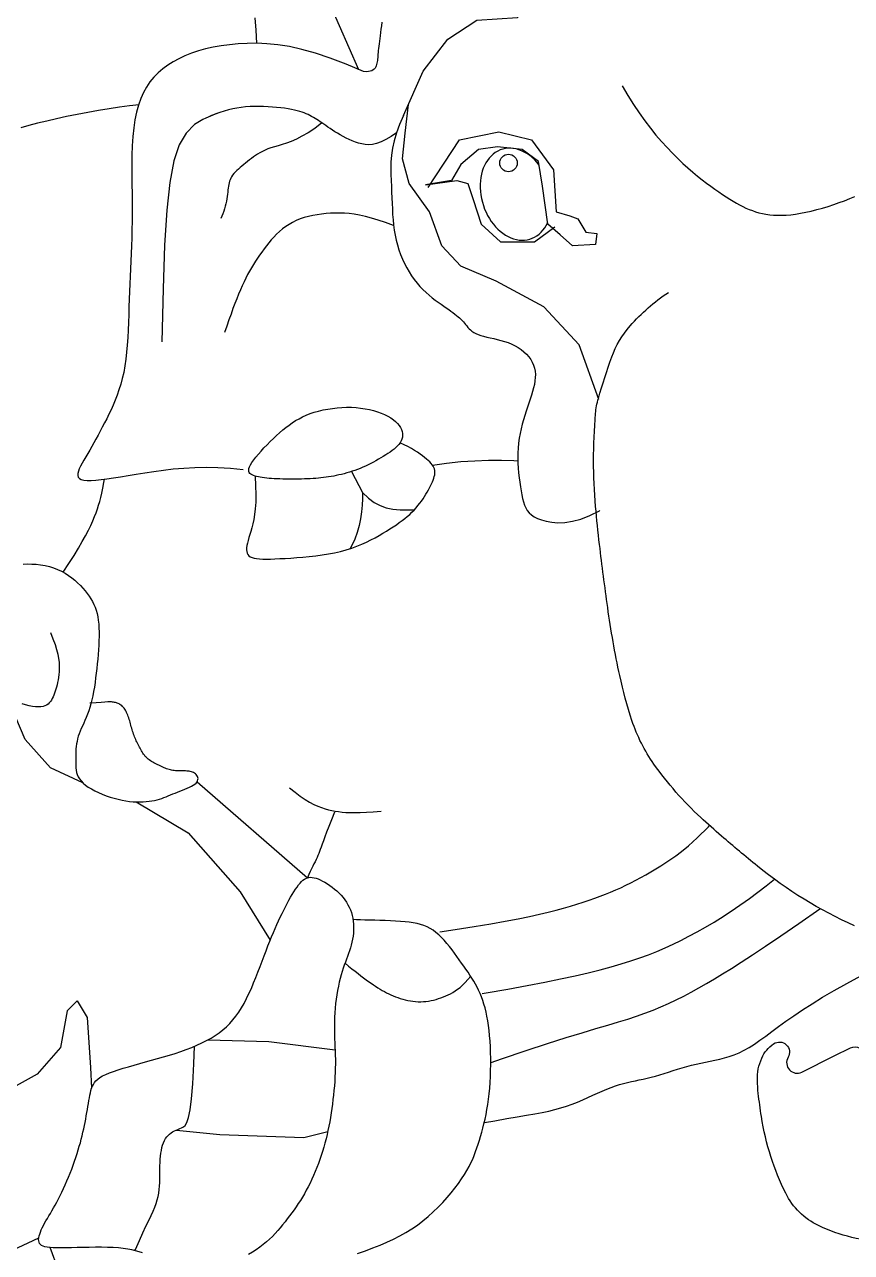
# Model space of a CAD drawing. Header units: feet. Extents: x 0 to 841, y 0 to 594.
# Drawn here: x 648.218 to 649.965, y 128.435 to 131.031 of the extents above; entities that cross this region are included whole.
import ezdxf

# ---------------------------------------------------------------- set-up
doc = ezdxf.new("R2010")
doc.units = ezdxf.units.FT
doc.header["$MEASUREMENT"] = 0
doc.layers.add('LOGO', color=7, linetype='Continuous')

# ---------------------------------------------------------------- blocks, each defined once
blk = doc.blocks.new('YOTA')
h = blk.add_hatch(color=1)
edge = h.paths.add_edge_path()
edge.add_arc((302.8865, 246.9749), 39.995, 0, 360)
edge = h.paths.add_edge_path(flags=16)
edge.add_arc((302.8865, 246.9749), 39.7003, 0, 360)
at = {"color": 2}
blk.add_line((299.7237, 240.2531), (299.7974, 240.1116), dxfattribs=at)
for points in [[(299.0712, 243.3084), (299.0779, 243.2248), (299.0838, 243.137)], [(299.5644, 244.1565), (299.5102, 243.5551), (299.7691, 242.9607)], [(300.0721, 242.6496), (300.2041, 242.9496), (300.3702, 243.1644), (300.5656, 243.2914), (300.8392, 243.3109), (301.0933, 243.5551), (301.3181, 243.7406), (301.4647, 243.8285), (301.494, 243.9848), (301.533, 244.1944)], [(299.9272, 243.2789), (299.9241, 243.2542), (299.9211, 243.2308), (299.9182, 243.2088), (299.9154, 243.188), (299.9128, 243.1685), (299.9103, 243.1501), (299.9081, 243.133), (299.9061, 243.1169), (299.9044, 243.1019), (299.903, 243.0879), (299.9018, 243.0749), (299.9008, 243.0628), (299.8999, 243.0514), (299.8989, 243.0407), (299.8979, 243.0306), (299.8967, 243.021), (299.8953, 243.0118), (299.8936, 243.0029), (299.8915, 242.9943), (299.8889, 242.9859), (299.8856, 242.9778), (299.8813, 242.9702), (299.8758, 242.9633), (299.8688, 242.9573), (299.86, 242.9523), (299.8493, 242.9485), (299.8364, 242.9461), (299.8209, 242.9453), (299.8028, 242.9462)], [(299.8028, 242.9462), (299.6863, 242.9965), (299.579, 243.0376), (299.4801, 243.0704), (299.3888, 243.0957), (299.3045, 243.1142), (299.2264, 243.1267), (299.1536, 243.134), (299.0855, 243.137), (299.0213, 243.1363), (298.9602, 243.1329), (298.9017, 243.1273), (298.8455, 243.1197), (298.7918, 243.1101), (298.7406, 243.0986), (298.6918, 243.0851), (298.6454, 243.0697), (298.6016, 243.0523), (298.5603, 243.0331), (298.5215, 243.012), (298.4853, 242.9891), (298.4517, 242.9643), (298.4206, 242.9374), (298.3921, 242.9082), (298.3662, 242.8766), (298.3429, 242.8422), (298.3221, 242.8049), (298.3039, 242.7644), (298.2883, 242.7206), (298.2752, 242.6731), (298.2647, 242.6219), (298.2568, 242.5667), (298.2511, 242.5082), (298.2473, 242.4469), (298.245, 242.3836), (298.2441, 242.3189), (298.244, 242.2535), (298.2445, 242.188), (298.2453, 242.1231), (298.246, 242.0594), (298.2464, 241.9976), (298.246, 241.9383), (298.245, 241.8811), (298.2435, 241.8259), (298.2417, 241.7723), (298.2395, 241.7199), (298.2371, 241.6685), (298.2346, 241.6176), (298.2322, 241.567), (298.23, 241.5163), (298.228, 241.4652), (298.2263, 241.4135), (298.2248, 241.3613), (298.2233, 241.309), (298.2216, 241.2568), (298.2196, 241.2051), (298.2169, 241.1541), (298.2136, 241.1041), (298.2093, 241.0555), (298.204, 241.0084), (298.1973, 240.9633), (298.1893, 240.9203), (298.1799, 240.8794), (298.1693, 240.8404), (298.1577, 240.8031), (298.1453, 240.7675), (298.132, 240.7333), (298.1182, 240.7005), (298.104, 240.6688), (298.0895, 240.6381), (298.0748, 240.6084), (298.0601, 240.5794), (298.0454, 240.5511), (298.0308, 240.5235), (298.0164, 240.4967), (298.002, 240.4707), (297.9879, 240.4453), (297.9739, 240.4207), (297.9603, 240.3969), (297.9469, 240.3737), (297.9339, 240.3513), (297.9212, 240.3297), (297.9095, 240.309), (297.8991, 240.2894), (297.8904, 240.271), (297.8841, 240.2542), (297.8805, 240.239), (297.8801, 240.2256), (297.8835, 240.2142), (297.891, 240.2051), (297.9032, 240.1983), (297.9205, 240.1941), (297.9427, 240.1922), (297.9696, 240.1924), (298.0011, 240.1945), (298.0369, 240.1983), (298.0768, 240.2036), (298.1207, 240.2101), (298.1683, 240.2177), (298.2195, 240.2261), (298.2739, 240.235), (298.3316, 240.2443), (298.3923, 240.2535), (298.4563, 240.2621), (298.5234, 240.2696), (298.5937, 240.2756), (298.6673, 240.2795), (298.744, 240.281), (298.824, 240.2795), (298.9073, 240.2745), (298.9939, 240.2656)], [(301.5439, 242.8491), (301.5817, 242.7845), (301.6197, 242.724), (301.6578, 242.6672), (301.696, 242.614), (301.734, 242.5643), (301.7718, 242.5178), (301.8093, 242.4744), (301.8462, 242.434), (301.8825, 242.3962), (301.918, 242.361), (301.9527, 242.3281), (301.9864, 242.2975), (302.0191, 242.269), (302.0509, 242.2425), (302.0818, 242.2178), (302.1116, 242.1949), (302.1403, 242.1736), (302.1681, 242.1538), (302.1947, 242.1353), (302.2203, 242.1181), (302.2448, 242.102), (302.2683, 242.0869), (302.2911, 242.073), (302.3132, 242.06), (302.335, 242.0481), (302.3564, 242.0371), (302.3777, 242.0271), (302.3991, 242.018), (302.4207, 242.0098), (302.4427, 242.0024), (302.4652, 241.9959), (302.4884, 241.9903), (302.5124, 241.9856), (302.5372, 241.982), (302.5631, 241.9796), (302.5901, 241.9783), (302.6183, 241.9782), (302.6478, 241.9795), (302.6788, 241.9821), (302.7114, 241.9862), (302.7455, 241.9918), (302.781, 241.9988), (302.8175, 242.0071), (302.8548, 242.0165), (302.8926, 242.027), (302.9305, 242.0383), (302.9682, 242.0505), (303.0055, 242.0633), (303.0419, 242.0766), (303.0773, 242.0903), (303.1114, 242.1043)], [(298.2935, 242.7224), (298.2286, 242.7152), (298.1607, 242.7063), (298.0906, 242.6959), (298.0192, 242.6842), (297.9473, 242.6714), (297.8757, 242.6577), (297.8053, 242.6433), (297.7368, 242.6284), (297.6711, 242.6132), (297.609, 242.5979), (297.5511, 242.5827), (297.4973, 242.5676)], [(301.388, 240.7371), (301.2551, 241.1051), (301.0172, 241.3611), (300.697, 241.5348), (300.4591, 241.6354), (300.331, 241.7726), (300.2486, 242.0012), (300.1114, 242.1932), (300.0656, 242.3578), (300.0839, 242.5315), (300.1053, 242.7251)], [(300.0248, 242.5342), (299.989, 242.5089), (299.9535, 242.4876), (299.9212, 242.4722), (299.8916, 242.4618), (299.8644, 242.4559), (299.8391, 242.4539), (299.8153, 242.4551), (299.7927, 242.4588), (299.7707, 242.4645), (299.749, 242.4715), (299.7277, 242.4796), (299.7068, 242.4887), (299.6863, 242.4984), (299.6665, 242.5088), (299.6472, 242.5195), (299.6287, 242.5305), (299.611, 242.5414), (299.5942, 242.5522), (299.5783, 242.5627), (299.5634, 242.5727), (299.5494, 242.5822), (299.5362, 242.5912), (299.5236, 242.5999), (299.5115, 242.6081), (299.4998, 242.6159), (299.4884, 242.6233), (299.4771, 242.6305), (299.4658, 242.6373), (299.4543, 242.6438), (299.4426, 242.6501), (299.4305, 242.6561), (299.4177, 242.6619), (299.4042, 242.6674), (299.3897, 242.6726), (299.374, 242.6776), (299.357, 242.6824), (299.3385, 242.6869), (299.3182, 242.6911), (299.2962, 242.695), (299.2721, 242.6988), (299.2463, 242.7021), (299.2189, 242.7051), (299.1904, 242.7075), (299.161, 242.7095), (299.1309, 242.7107), (299.1004, 242.7113), (299.0699, 242.711), (299.0396, 242.7099), (299.0097, 242.7079), (298.9806, 242.7048), (298.9519, 242.7006), (298.9234, 242.6952), (298.8949, 242.6885), (298.866, 242.6804), (298.8365, 242.6708), (298.806, 242.6597), (298.7743, 242.6469), (298.7412, 242.6324), (298.7225, 242.6237)], [(298.8163, 242.6635), (298.7695, 242.6448)], [(300.0721, 242.6496), (300.0452, 242.5896), (300.0244, 242.5332), (300.009, 242.48), (299.9982, 242.4298), (299.9914, 242.3822), (299.9877, 242.3369), (299.9866, 242.2936), (299.9872, 242.2519), (299.9888, 242.2115), (299.9908, 242.172), (299.9926, 242.1333), (299.9942, 242.0952), (299.9957, 242.0576), (299.9975, 242.0207), (299.9996, 241.9844), (300.0024, 241.9487), (300.0059, 241.9135), (300.0103, 241.8789), (300.0159, 241.8448), (300.0229, 241.8112), (300.0313, 241.7782), (300.0412, 241.7458), (300.0525, 241.7141), (300.0652, 241.6832), (300.079, 241.6533), (300.094, 241.6243), (300.1101, 241.5965), (300.1271, 241.57), (300.1451, 241.5447), (300.164, 241.5209), (300.1835, 241.4986), (300.2037, 241.4778), (300.2242, 241.4583), (300.2449, 241.4402), (300.2655, 241.4232), (300.2858, 241.4075), (300.3057, 241.3928), (300.325, 241.3791), (300.3433, 241.3663), (300.3606, 241.3544), (300.3766, 241.3432), (300.3915, 241.3327), (300.4052, 241.3228), (300.4178, 241.3133), (300.4295, 241.3042), (300.4403, 241.2954), (300.4503, 241.2867), (300.4595, 241.278), (300.4681, 241.2693), (300.476, 241.2605), (300.4835, 241.2514), (300.4908, 241.2422), (300.4981, 241.2329), (300.5057, 241.2236), (300.514, 241.2146), (300.5231, 241.2057), (300.5334, 241.1973), (300.5452, 241.1893), (300.5588, 241.1818), (300.5743, 241.1751), (300.5921, 241.169), (300.6119, 241.1635), (300.6332, 241.1583), (300.6559, 241.1531), (300.6796, 241.1479), (300.7039, 241.1422), (300.7285, 241.1359), (300.7531, 241.1288), (300.7774, 241.1205), (300.8009, 241.111), (300.8235, 241.1), (300.8448, 241.0876), (300.8648, 241.0738), (300.8834, 241.0588), (300.9003, 241.0427), (300.9154, 241.0256), (300.9286, 241.0075), (300.9396, 240.9886), (300.9484, 240.969), (300.9548, 240.9488), (300.9587, 240.928), (300.9602, 240.9067), (300.9597, 240.8849), (300.9573, 240.8624), (300.9532, 240.8394), (300.9477, 240.8157), (300.9411, 240.7913), (300.9335, 240.7663), (300.9251, 240.7405), (300.9163, 240.714), (300.9073, 240.6867), (300.8981, 240.6587), (300.889, 240.6299), (300.8803, 240.6005), (300.872, 240.5704), (300.8643, 240.5397), (300.8575, 240.5083), (300.8516, 240.4764), (300.847, 240.4439), (300.8437, 240.4108), (300.8418, 240.3773), (300.8414, 240.3435), (300.8422, 240.3098), (300.8441, 240.2762), (300.8469, 240.2432), (300.8504, 240.211), (300.8546, 240.1798), (300.8592, 240.1499), (300.8642, 240.1215), (300.8693, 240.0949), (300.8745, 240.0703), (300.8802, 240.0476), (300.8869, 240.0268), (300.895, 240.0078), (300.9051, 239.9905), (300.9176, 239.9748), (300.9331, 239.9606), (300.9519, 239.9479), (300.9747, 239.9364), (301.0018, 239.9262), (301.0338, 239.9174), (301.0705, 239.9109), (301.1121, 239.9079), (301.1585, 239.9097), (301.2097, 239.9174), (301.2656, 239.9322), (301.3262, 239.9553), (301.3916, 239.9879), (301.3944, 239.9897)], [(298.7225, 242.6237), (298.6657, 242.5893), (298.6092, 242.5324), (298.5636, 242.453), (298.5277, 242.3445), (298.5, 242.2001), (298.4793, 242.0128), (298.4644, 241.776), (298.4539, 241.4828), (298.4465, 241.1264)], [(299.5236, 242.5999), (299.4752, 242.5639), (299.4306, 242.5344), (299.3894, 242.5103), (299.3514, 242.4911), (299.3166, 242.4758), (299.2846, 242.4638), (299.2552, 242.4542), (299.2282, 242.4463), (299.2035, 242.4393), (299.1807, 242.4325), (299.1598, 242.4251), (299.1405, 242.4172), (299.1226, 242.4087), (299.106, 242.3998), (299.0904, 242.3906), (299.0758, 242.381), (299.0619, 242.3711), (299.0485, 242.3611), (299.0354, 242.3509), (299.0226, 242.3407), (299.0098, 242.3304), (298.9971, 242.3202), (298.9847, 242.3099), (298.9726, 242.2997), (298.9611, 242.2894), (298.9502, 242.2792), (298.9401, 242.2689), (298.9309, 242.2587), (298.9227, 242.2484), (298.9157, 242.2382), (298.9099, 242.2279), (298.9052, 242.2176), (298.9015, 242.2071), (298.8985, 242.1963), (298.8962, 242.1851), (298.8943, 242.1735), (298.8927, 242.1613), (298.8912, 242.1486), (298.8897, 242.1351), (298.8879, 242.1208), (298.8858, 242.1056), (298.8832, 242.0898), (298.8802, 242.0733), (298.8767, 242.0565), (298.8727, 242.0394), (298.8681, 242.0223), (298.8628, 242.0052), (298.8569, 241.9885), (298.8503, 241.9721), (298.843, 241.9564)], [(300.2395, 242.1658), (300.4499, 242.4858), (300.7153, 242.5407), (300.9349, 242.4858), (301.0813, 242.2846), (301.0996, 242.0012), (301.1911, 241.9738), (301.246, 241.9555), (301.3009, 241.864), (301.3741, 241.8549), (301.3649, 241.7817), (301.2094, 241.7726), (301.127, 241.8457), (301.0447, 241.9189), (301.0081, 242.1749), (300.9806, 242.3395), (300.8708, 242.4218), (300.7061, 242.4401), (300.578, 242.4218), (300.4591, 242.3212), (300.395, 242.2115), (300.2212, 242.1841), (300.4316, 242.2115), (300.5048, 242.1932), (300.5414, 242.0835), (300.5963, 241.9189), (300.7244, 241.8), (300.9532, 241.8), (301.0904, 241.9006)], [(300.0064, 241.9097), (299.9523, 241.9296), (299.9028, 241.9463), (299.8575, 241.9599), (299.8158, 241.9708), (299.7772, 241.9791), (299.7411, 241.9852), (299.7072, 241.9894), (299.6747, 241.9918), (299.6434, 241.9928), (299.6125, 241.9927), (299.5817, 241.9916), (299.5511, 241.9895), (299.5207, 241.9865), (299.4908, 241.9823), (299.4613, 241.977), (299.4324, 241.9704), (299.4044, 241.9626), (299.3772, 241.9534), (299.3511, 241.9428), (299.3261, 241.9308), (299.3023, 241.9172), (299.2798, 241.9023), (299.2584, 241.8861), (299.2381, 241.8689), (299.2187, 241.8507), (299.2002, 241.8318), (299.1825, 241.8123), (299.1656, 241.7923), (299.1494, 241.7719), (299.1337, 241.7515), (299.1186, 241.731), (299.1039, 241.7103), (299.0897, 241.6895), (299.0759, 241.6684), (299.0624, 241.6469), (299.0492, 241.6248), (299.0364, 241.6022), (299.0237, 241.5788), (299.0113, 241.5546), (298.9991, 241.5295), (298.9869, 241.5033), (298.9748, 241.4759), (298.9627, 241.4471), (298.9504, 241.4166), (298.9379, 241.3843), (298.925, 241.3499), (298.9118, 241.3133), (298.898, 241.2742), (298.8837, 241.2325), (298.8687, 241.1879)], [(299.0732, 240.2221), (299.0774, 240.156), (299.0789, 240.0977), (299.0781, 240.0467), (299.0752, 240.0021), (299.0708, 239.9632), (299.0651, 239.9292), (299.0586, 239.8994), (299.0516, 239.8731), (299.0445, 239.8496), (299.0377, 239.828), (299.0315, 239.8077), (299.0261, 239.7887), (299.0217, 239.771), (299.0184, 239.7546), (299.0165, 239.7395), (299.016, 239.7257), (299.0172, 239.7134), (299.0202, 239.7024), (299.0251, 239.6928), (299.0322, 239.6847), (299.0416, 239.6781), (299.0533, 239.6728), (299.0674, 239.6688), (299.084, 239.6658), (299.1032, 239.6639), (299.125, 239.6629), (299.1495, 239.6627), (299.1768, 239.6632), (299.2068, 239.6642), (299.2398, 239.6657), (299.2756, 239.6675), (299.3139, 239.6697), (299.3541, 239.6725), (299.3958, 239.6759), (299.4385, 239.68), (299.4817, 239.6849), (299.5248, 239.6907), (299.5675, 239.6976), (299.6092, 239.7056), (299.6495, 239.7148), (299.6878, 239.7252), (299.7243, 239.7368), (299.759, 239.7494), (299.7919, 239.7628), (299.8232, 239.7768), (299.853, 239.7914), (299.8813, 239.8062), (299.9082, 239.8212), (299.9337, 239.8363), (299.9581, 239.8511), (299.9813, 239.8657), (300.0034, 239.88), (300.0244, 239.8942), (300.0443, 239.9081), (300.0632, 239.9221), (300.0812, 239.936), (300.0982, 239.95), (300.1143, 239.9641), (300.1295, 239.9784), (300.1438, 239.993), (300.1573, 240.0079), (300.1701, 240.023), (300.1821, 240.0383), (300.1933, 240.0537), (300.2039, 240.069), (300.2138, 240.0843), (300.2231, 240.0995), (300.2318, 240.1143), (300.24, 240.1289), (300.2476, 240.143), (300.2547, 240.1567), (300.2613, 240.1699), (300.2671, 240.1826), (300.2723, 240.1949), (300.2766, 240.2068), (300.28, 240.2183), (300.2825, 240.2293), (300.2839, 240.24), (300.2841, 240.2503), (300.2831, 240.2603), (300.2808, 240.27), (300.2772, 240.2794), (300.2723, 240.2888), (300.266, 240.298), (300.2584, 240.3074), (300.2494, 240.3169), (300.239, 240.3267), (300.2273, 240.3368), (300.2143, 240.3474), (300.1998, 240.3585), (300.1839, 240.3703), (300.1664, 240.3825), (300.1471, 240.3951), (300.1258, 240.4078), (300.1023, 240.4206), (300.0764, 240.4332), (300.0489, 240.4449)], [(300.2677, 240.2955), (300.3631, 240.3091), (300.4587, 240.319), (300.5531, 240.3253), (300.6448, 240.3285), (300.7325, 240.3288), (300.8146, 240.3266), (300.8418, 240.325)], [(297.7819, 239.5748), (297.821, 239.634), (297.8552, 239.6878), (297.885, 239.7364), (297.9106, 239.7805), (297.9327, 239.8204), (297.9515, 239.8568), (297.9675, 239.8899), (297.9812, 239.9203), (297.993, 239.9486), (298.0033, 239.975), (298.0124, 240.0003), (298.0207, 240.0252), (298.0283, 240.0507), (298.0354, 240.0777), (298.0422, 240.1073), (298.0489, 240.1402), (298.0557, 240.1776), (298.0596, 240.2013)], [(299.7974, 240.1116), (299.7967, 240.0688), (299.7946, 240.0249), (299.7905, 239.98), (299.7839, 239.9345), (299.7745, 239.8885), (299.7616, 239.8423), (299.7448, 239.7961), (299.7235, 239.7502), (299.7139, 239.7335)], [(299.7974, 240.1116), (299.8363, 240.074), (299.8752, 240.0449), (299.9151, 240.0233), (299.957, 240.0083), (300.0019, 239.999), (300.0507, 239.9943), (300.1044, 239.9934), (300.1454, 239.9947)], [(297.6962, 239.1691), (297.7135, 239.1267), (297.7272, 239.0884), (297.7379, 239.0539), (297.7457, 239.0226), (297.7511, 238.9943), (297.7543, 238.9687), (297.7558, 238.9452), (297.7558, 238.9236), (297.7547, 238.9035), (297.7528, 238.8845), (297.7505, 238.8663), (297.7478, 238.8489), (297.7446, 238.8321), (297.7412, 238.8161), (297.7373, 238.8008), (297.7332, 238.7861), (297.7288, 238.7722), (297.7241, 238.7589), (297.7191, 238.7462), (297.7139, 238.7343), (297.7084, 238.7229), (297.7026, 238.7123), (297.6961, 238.7026), (297.6887, 238.6938), (297.6803, 238.6861), (297.6706, 238.6795), (297.6594, 238.6742), (297.6465, 238.6703), (297.6317, 238.6679), (297.6148, 238.6671), (297.5956, 238.6679), (297.5746, 238.6704), (297.5523, 238.6746), (297.5291, 238.6804), (297.5055, 238.6878)], [(297.5124, 239.6289), (297.5411, 239.63), (297.5705, 239.6296), (297.6004, 239.6278), (297.6304, 239.6244), (297.6601, 239.6194), (297.6892, 239.6126), (297.7174, 239.604), (297.7444, 239.5935), (297.7701, 239.5814), (297.7945, 239.5677), (297.8177, 239.5528), (297.8396, 239.5368), (297.8602, 239.52), (297.8795, 239.5025), (297.8975, 239.4846), (297.9143, 239.4665), (297.9298, 239.4484), (297.9441, 239.4305), (297.957, 239.4126), (297.9688, 239.3945), (297.9793, 239.3762), (297.9887, 239.3574), (297.9969, 239.338), (298.0039, 239.3177), (298.0098, 239.2965), (298.0146, 239.2741), (298.0183, 239.2504), (298.021, 239.2253), (298.0227, 239.1989), (298.0235, 239.1712), (298.0235, 239.1426), (298.0228, 239.113), (298.0214, 239.0827), (298.0195, 239.0518), (298.0171, 239.0204), (298.0143, 238.9888), (298.0113, 238.957), (298.008, 238.9252), (298.0044, 238.8936), (298.0005, 238.8622), (297.9964, 238.8313), (297.9918, 238.801), (297.9868, 238.7714), (297.9813, 238.7427), (297.9753, 238.7151), (297.9688, 238.6887), (297.9617, 238.6635), (297.954, 238.6399), (297.9458, 238.6175), (297.9373, 238.5964), (297.9287, 238.5763), (297.9201, 238.557), (297.9117, 238.5385), (297.9038, 238.5207), (297.8963, 238.5032), (297.8896, 238.4861), (297.8838, 238.4691), (297.879, 238.4521), (297.8752, 238.4352), (297.8722, 238.4183), (297.8699, 238.4014), (297.8683, 238.3847), (297.8672, 238.368), (297.8666, 238.3515), (297.8663, 238.3351), (297.8661, 238.3189), (297.8661, 238.3029), (297.8662, 238.2871), (297.8665, 238.2715), (297.8675, 238.2561), (297.8693, 238.241), (297.8723, 238.226), (297.8768, 238.2113), (297.8831, 238.1967), (297.8915, 238.1824), (297.9022, 238.1683), (297.9157, 238.1544), (297.932, 238.1407), (297.9509, 238.1274), (297.972, 238.1145), (297.9951, 238.1021), (298.0197, 238.0903), (298.0454, 238.0793), (298.072, 238.0692), (298.099, 238.0599), (298.126, 238.0518), (298.1529, 238.0448), (298.1791, 238.0391), (298.2046, 238.0345), (298.2294, 238.0312), (298.2535, 238.0289), (298.2767, 238.0276), (298.2991, 238.0272), (298.3207, 238.0278), (298.3412, 238.0292), (298.3608, 238.0314), (298.3794, 238.0342), (298.397, 238.0377), (298.4136, 238.0418), (298.4296, 238.0463), (298.4449, 238.0513), (298.4599, 238.0567), (298.4747, 238.0625), (298.4895, 238.0684), (298.5044, 238.0746), (298.5195, 238.0809), (298.5352, 238.0872), (298.5514, 238.0936), (298.5679, 238.1), (298.5845, 238.1064), (298.6008, 238.1129), (298.6166, 238.1195), (298.6315, 238.1262), (298.6453, 238.133), (298.6576, 238.14), (298.6682, 238.1471), (298.6768, 238.1544), (298.6831, 238.1619), (298.6872, 238.1695), (298.6894, 238.1772), (298.6898, 238.1847), (298.6887, 238.192), (298.6862, 238.199), (298.6825, 238.2055), (298.6778, 238.2115), (298.6723, 238.2169), (298.6661, 238.2216), (298.6596, 238.2254), (298.6526, 238.2285), (298.6453, 238.2309), (298.6377, 238.2327), (298.6299, 238.234), (298.6218, 238.2348), (298.6136, 238.2354), (298.6052, 238.2356), (298.5968, 238.2357), (298.5883, 238.2357), (298.5798, 238.2357), (298.5713, 238.2358), (298.5628, 238.2359), (298.5543, 238.2362), (298.5458, 238.2366), (298.5373, 238.2373), (298.5288, 238.2382), (298.5203, 238.2394), (298.5118, 238.2409), (298.5033, 238.2428), (298.4948, 238.2451), (298.4863, 238.2478), (298.4778, 238.2509), (298.4693, 238.2542), (298.4608, 238.2578), (298.4523, 238.2616), (298.4438, 238.2656), (298.4353, 238.2697), (298.4268, 238.2739), (298.4183, 238.2782), (298.4099, 238.2824), (298.4014, 238.2867), (298.393, 238.2911), (298.3848, 238.2956), (298.3768, 238.3003), (298.3689, 238.3051), (298.3613, 238.3103), (298.354, 238.3157), (298.347, 238.3215), (298.3405, 238.3277), (298.3343, 238.3342), (298.3285, 238.3412), (298.3231, 238.3485), (298.3179, 238.3561), (298.313, 238.3639), (298.3084, 238.372), (298.3038, 238.3802), (298.2995, 238.3885), (298.2952, 238.397), (298.2909, 238.4054), (298.2867, 238.4139), (298.2824, 238.4224), (298.2783, 238.431), (298.2741, 238.4396), (298.2701, 238.4483), (298.2662, 238.4571), (298.2624, 238.4661), (298.2587, 238.4751), (298.2553, 238.4844), (298.252, 238.4938), (298.2489, 238.5035), (298.246, 238.5133), (298.2432, 238.5232), (298.2405, 238.5333), (298.2378, 238.5433), (298.2351, 238.5534), (298.2324, 238.5634), (298.2297, 238.5734), (298.2267, 238.5832), (298.2236, 238.5928), (298.2204, 238.6023), (298.2169, 238.6114), (298.2131, 238.6203), (298.2092, 238.6289), (298.2051, 238.637), (298.2007, 238.6448), (298.1961, 238.652), (298.1914, 238.6588), (298.1864, 238.665), (298.1812, 238.6706), (298.1758, 238.6756), (298.1702, 238.68), (298.1644, 238.6838), (298.1585, 238.6872), (298.1524, 238.6901), (298.1463, 238.6925), (298.14, 238.6946), (298.1337, 238.6963), (298.1274, 238.6977), (298.121, 238.6989), (298.1144, 238.6998), (298.1065, 238.7005), (298.0961, 238.7006), (298.0819, 238.7003), (298.0626, 238.6993), (298.0369, 238.6976), (298.0035, 238.6951), (297.9613, 238.6915)], [(297.9147, 238.1554), (297.6962, 238.2569), (297.5263, 238.4479), (297.4626, 238.5964), (297.3911, 238.7566)], [(298.6831, 238.1619), (299.4255, 237.5164)], [(299.3057, 238.1228), (299.3433, 238.092), (299.3781, 238.0659), (299.4104, 238.0439), (299.4405, 238.0257), (299.4686, 238.0107), (299.4951, 237.9987), (299.5203, 237.989), (299.5443, 237.9813), (299.5674, 237.9751), (299.59, 237.97), (299.6124, 237.9656), (299.6352, 237.962), (299.6592, 237.9591), (299.6852, 237.957), (299.7138, 237.9557), (299.7458, 237.9554), (299.7819, 237.956), (299.8229, 237.9576), (299.8695, 237.9602), (299.9225, 237.964)], [(298.2727, 238.0278), (298.6232, 237.8196), (298.9738, 237.4217), (299.175, 237.0951)], [(299.6089, 237.9582), (299.5877, 237.9062), (299.5701, 237.8617), (299.5554, 237.8239), (299.5434, 237.792), (299.5335, 237.7652), (299.5254, 237.7426), (299.5186, 237.7235), (299.5128, 237.7071), (299.5074, 237.6924), (299.5021, 237.6788), (299.4965, 237.6656), (299.4905, 237.6523), (299.4841, 237.6387), (299.4772, 237.6246), (299.4699, 237.6098), (299.4621, 237.594), (299.4538, 237.5771), (299.445, 237.5586), (299.4356, 237.5385), (299.4255, 237.5164)], [(300.3166, 237.1534), (300.4206, 237.1686), (300.5475, 237.1883), (300.6594, 237.2068), (300.7578, 237.2242), (300.8441, 237.2407), (300.92, 237.2563), (300.987, 237.2712), (301.0466, 237.2854), (301.1003, 237.2992), (301.1497, 237.3127), (301.1961, 237.3258), (301.24, 237.3389), (301.2817, 237.3519), (301.3215, 237.3649), (301.3596, 237.3781), (301.3962, 237.3915), (301.4318, 237.4053), (301.4666, 237.4195), (301.5007, 237.4342), (301.5346, 237.4495), (301.5685, 237.4656), (301.6024, 237.4824), (301.6362, 237.4998), (301.67, 237.518), (301.7037, 237.5369), (301.7374, 237.5564), (301.771, 237.5765), (301.8045, 237.5973), (301.8379, 237.6187), (301.8712, 237.6408), (301.9051, 237.6642), (301.9432, 237.6931), (301.9898, 237.7321), (302.0491, 237.7861), (302.1254, 237.8599), (302.1328, 237.8674)], [(298.3155, 234.9903), (298.2933, 234.9975), (298.2696, 235.0042), (298.2441, 235.0102), (298.2166, 235.0155), (298.1865, 235.02), (298.1537, 235.0234), (298.1179, 235.0257), (298.0796, 235.027), (298.0396, 235.0276), (297.9986, 235.0275), (297.9572, 235.0269), (297.9161, 235.0261), (297.8761, 235.0252), (297.8379, 235.0243), (297.8022, 235.0236), (297.7696, 235.0234), (297.7407, 235.0237), (297.7155, 235.0246), (297.6937, 235.0262), (297.6751, 235.0286), (297.6595, 235.0317), (297.6468, 235.0357), (297.6366, 235.0407), (297.6287, 235.0466), (297.623, 235.0535), (297.6193, 235.0615), (297.6172, 235.0706), (297.6168, 235.0808), (297.6179, 235.092), (297.6203, 235.104), (297.624, 235.1169), (297.6289, 235.1305), (297.6348, 235.1447), (297.6416, 235.1594), (297.6492, 235.1746), (297.6574, 235.1902), (297.6663, 235.2061), (297.6757, 235.2223), (297.6855, 235.239), (297.6958, 235.2563), (297.7063, 235.2742), (297.7172, 235.2928), (297.7283, 235.3122), (297.7396, 235.3325), (297.751, 235.3537), (297.7624, 235.376), (297.7739, 235.3995), (297.7852, 235.4239), (297.7965, 235.449), (297.8076, 235.4749), (297.8185, 235.5011), (297.8291, 235.5277), (297.8393, 235.5544), (297.8491, 235.581), (297.8585, 235.6074), (297.8674, 235.6334), (297.8757, 235.6589), (297.8835, 235.6838), (297.8907, 235.7082), (297.8975, 235.7322), (297.9038, 235.7558), (297.9097, 235.7791), (297.9151, 235.802), (297.9202, 235.8246), (297.925, 235.8471), (297.9294, 235.8693), (297.9336, 235.8914), (297.9375, 235.9132), (297.9412, 235.9347), (297.9448, 235.9558), (297.9482, 235.9764), (297.9516, 235.9964), (297.955, 236.0156), (297.9584, 236.0341), (297.9618, 236.0517), (297.9654, 236.0683), (297.9692, 236.0838), (297.9734, 236.0984), (297.9786, 236.1121), (297.985, 236.1251), (297.9929, 236.1374), (298.0028, 236.1491), (298.0149, 236.1603), (298.0297, 236.1711), (298.0475, 236.1817), (298.0687, 236.1921), (298.0935, 236.2025), (298.1215, 236.2128), (298.1525, 236.2231), (298.186, 236.2334), (298.2216, 236.2438), (298.2589, 236.2543), (298.2975, 236.265), (298.337, 236.2758), (298.3771, 236.2869), (298.4172, 236.2982), (298.4571, 236.3098), (298.4966, 236.3217), (298.5355, 236.334), (298.5736, 236.3468), (298.6108, 236.3601), (298.6469, 236.374), (298.6818, 236.3885), (298.7153, 236.4037), (298.7472, 236.4196), (298.7775, 236.4364), (298.8059, 236.454), (298.8326, 236.4726), (298.8577, 236.4922), (298.8814, 236.5131), (298.9036, 236.5353), (298.9247, 236.5589), (298.9447, 236.584), (298.9637, 236.6108), (298.9819, 236.6394), (298.9994, 236.6699), (299.0163, 236.7023), (299.0326, 236.7363), (299.0485, 236.7717), (299.0638, 236.8079), (299.0787, 236.8447), (299.0932, 236.8818), (299.1072, 236.9187), (299.1209, 236.9551), (299.1343, 236.9906), (299.1473, 237.025), (299.16, 237.0578), (299.1725, 237.0891), (299.1848, 237.1191), (299.1968, 237.1478), (299.2087, 237.1754), (299.2205, 237.2018), (299.2321, 237.2273), (299.2436, 237.252), (299.2551, 237.2758), (299.2666, 237.299), (299.278, 237.3216), (299.2895, 237.3434), (299.3008, 237.3645), (299.3121, 237.3847), (299.3233, 237.4038), (299.3343, 237.4218), (299.3451, 237.4386), (299.3558, 237.4539), (299.3662, 237.4678), (299.3763, 237.4801), (299.3862, 237.4907), (299.396, 237.4996), (299.4057, 237.5068), (299.4155, 237.5124), (299.4255, 237.5164), (299.4359, 237.5189), (299.4468, 237.5198), (299.4583, 237.5191), (299.4706, 237.517), (299.4837, 237.5135), (299.4978, 237.5085), (299.5127, 237.5021), (299.5282, 237.4945), (299.5441, 237.4858), (299.5603, 237.4759), (299.5766, 237.4651), (299.5928, 237.4533), (299.6087, 237.4407), (299.6241, 237.4274), (299.6388, 237.4134), (299.6527, 237.3988), (299.6656, 237.3836), (299.6777, 237.368), (299.6887, 237.3518), (299.6987, 237.335), (299.7077, 237.3178), (299.7155, 237.3001), (299.7222, 237.2819), (299.7276, 237.2633), (299.7318, 237.2442), (299.7348, 237.2247), (299.7365, 237.2048), (299.7371, 237.1847), (299.7366, 237.1645), (299.7351, 237.1441), (299.7327, 237.1237), (299.7294, 237.1035), (299.7253, 237.0834), (299.7206, 237.0635), (299.7151, 237.044), (299.7091, 237.0249), (299.7027, 237.006), (299.6958, 236.9871), (299.6887, 236.9681), (299.6814, 236.9487), (299.6741, 236.9287), (299.6667, 236.908), (299.6595, 236.8862), (299.6526, 236.8634), (299.6459, 236.8391), (299.6397, 236.8133), (299.634, 236.7862), (299.6287, 236.7579), (299.6239, 236.7288), (299.6197, 236.6989), (299.616, 236.6686), (299.6129, 236.6381), (299.6105, 236.6075), (299.6087, 236.5771), (299.6076, 236.5472), (299.6071, 236.5178), (299.6073, 236.489), (299.6079, 236.4606), (299.6088, 236.4325), (299.6099, 236.4045), (299.6111, 236.3767), (299.6122, 236.3488), (299.6132, 236.3207), (299.6138, 236.2924), (299.614, 236.2637), (299.6137, 236.2345), (299.6128, 236.2049), (299.6115, 236.1749), (299.6096, 236.1447), (299.6073, 236.1143), (299.6046, 236.0838), (299.6015, 236.0533), (299.598, 236.0228), (299.5941, 235.9924), (299.59, 235.9622), (299.5855, 235.9324), (299.5808, 235.9027), (299.5757, 235.8734), (299.5702, 235.8443), (299.5643, 235.8154), (299.558, 235.7867), (299.5513, 235.7583), (299.544, 235.73), (299.5363, 235.7019), (299.528, 235.6739), (299.5191, 235.6461), (299.5097, 235.6185), (299.4997, 235.5912), (299.4893, 235.5641), (299.4784, 235.5375), (299.4671, 235.5113), (299.4554, 235.4855), (299.4434, 235.4603), (299.4309, 235.4357), (299.4182, 235.4118), (299.4052, 235.3885), (299.3919, 235.3659), (299.3783, 235.3439), (299.3644, 235.3224), (299.3502, 235.3013), (299.3357, 235.2805), (299.321, 235.2601), (299.306, 235.2398), (299.2907, 235.2197), (299.2751, 235.1997), (299.2591, 235.1797), (299.2428, 235.1598), (299.2259, 235.14), (299.2084, 235.1204), (299.1901, 235.1011), (299.1708, 235.0822), (299.1504, 235.0637), (299.1289, 235.0457), (299.1061, 235.0282), (299.0818, 235.0115), (299.056, 234.9954), (299.029, 234.9801)], [(300.6031, 236.7361), (300.6296, 236.7407), (300.7739, 236.7668), (300.9046, 236.7911), (301.023, 236.8141), (301.13, 236.8358), (301.2271, 236.8567), (301.3153, 236.8769), (301.3959, 236.8968), (301.4699, 236.9164), (301.5387, 236.9362), (301.6032, 236.9564), (301.6643, 236.9771), (301.7226, 236.9985), (301.7787, 237.0208), (301.8332, 237.0442), (301.8868, 237.0688), (301.9402, 237.095), (301.9939, 237.1227), (302.0486, 237.1523), (302.105, 237.1838), (302.1644, 237.2182), (302.2305, 237.2591), (302.3079, 237.3107), (302.401, 237.3773), (302.5144, 237.4631), (302.5693, 237.5066)], [(300.6628, 236.2718), (300.7332, 236.2966), (300.8989, 236.3531), (301.0428, 236.4006), (301.1671, 236.4402), (301.2744, 236.4732), (301.3671, 236.501), (301.4478, 236.5247), (301.5187, 236.5456), (301.5825, 236.5649), (301.6415, 236.584), (301.6978, 236.6038), (301.7523, 236.6246), (301.8052, 236.6466), (301.857, 236.6696), (301.908, 236.6939), (301.9587, 236.7195), (302.0094, 236.7464), (302.0605, 236.7746), (302.1124, 236.8044), (302.1655, 236.8356), (302.2205, 236.8687), (302.2798, 236.9053), (302.346, 236.9474), (302.4218, 236.9969), (302.5099, 237.0558), (302.6129, 237.1259), (302.7335, 237.2093), (302.8743, 237.3078), (302.8763, 237.3092)], [(299.7627, 234.9865), (299.8159, 235.0048), (299.8667, 235.0234), (299.9151, 235.0424), (299.9613, 235.0621), (300.0056, 235.0826), (300.048, 235.1043), (300.0888, 235.1272), (300.1281, 235.1517), (300.1661, 235.1778), (300.203, 235.2057), (300.2386, 235.2353), (300.2729, 235.266), (300.3056, 235.2977), (300.3368, 235.33), (300.3661, 235.3625), (300.3936, 235.3949), (300.4191, 235.4268), (300.4425, 235.458), (300.4636, 235.4881), (300.4823, 235.5169), (300.499, 235.5444), (300.5137, 235.571), (300.5267, 235.5968), (300.5383, 235.6221), (300.5487, 235.647), (300.5581, 235.6719), (300.5668, 235.6968), (300.5751, 235.7222), (300.5831, 235.7481), (300.591, 235.7747), (300.5989, 235.8022), (300.6066, 235.8307), (300.6141, 235.8601), (300.6213, 235.8906), (300.628, 235.9222), (300.6343, 235.955), (300.64, 235.989), (300.6451, 236.0243), (300.6495, 236.061), (300.6531, 236.0991), (300.6559, 236.1383), (300.6579, 236.1782), (300.6592, 236.2187), (300.6598, 236.2593), (300.6596, 236.2997), (300.6588, 236.3397), (300.6572, 236.3789), (300.655, 236.417), (300.6521, 236.4536), (300.6486, 236.4885), (300.6445, 236.5218), (300.6397, 236.5535), (300.6343, 236.5837), (300.6282, 236.6124), (300.6215, 236.6398), (300.6142, 236.6659), (300.6062, 236.6908), (300.5976, 236.7146), (300.5884, 236.7374), (300.5785, 236.7592), (300.568, 236.7803), (300.5569, 236.8007), (300.5452, 236.8207), (300.533, 236.8405), (300.5201, 236.8602), (300.5068, 236.88), (300.4929, 236.9), (300.4785, 236.9205), (300.4636, 236.9416), (300.4482, 236.9635), (300.4324, 236.9858), (300.4161, 237.0084), (300.3994, 237.0309), (300.3822, 237.053), (300.3647, 237.0745), (300.3468, 237.0951), (300.3285, 237.1145), (300.3099, 237.1324), (300.291, 237.1485), (300.2716, 237.1626), (300.2518, 237.1748), (300.2313, 237.1853), (300.2099, 237.1941), (300.1874, 237.2016), (300.1636, 237.2077), (300.1384, 237.2128), (300.1115, 237.2168), (300.0827, 237.2201), (300.052, 237.2228), (300.0191, 237.2249), (299.9846, 237.2267), (299.9493, 237.2281), (299.9138, 237.2293), (299.8787, 237.2302), (299.8447, 237.2311), (299.8125, 237.2319), (299.7827, 237.2327), (299.7561, 237.2337), (299.7333, 237.2347)], [(299.6789, 236.9417), (299.7026, 236.9221), (299.725, 236.9038), (299.7463, 236.8868), (299.7664, 236.871), (299.7856, 236.8563), (299.8038, 236.8426), (299.8213, 236.8298), (299.838, 236.8178), (299.8542, 236.8065), (299.8699, 236.7958), (299.8852, 236.7857), (299.9001, 236.7761), (299.9149, 236.767), (299.9295, 236.7583), (299.9441, 236.7502), (299.9587, 236.7424), (299.9734, 236.7351), (299.9883, 236.7281), (300.0034, 236.7216), (300.0189, 236.7154), (300.0349, 236.7095), (300.0512, 236.704), (300.0678, 236.699), (300.0847, 236.6945), (300.1018, 236.6906), (300.1191, 236.6873), (300.1365, 236.6847), (300.154, 236.6828), (300.1715, 236.6818), (300.1889, 236.6816), (300.2063, 236.6822), (300.2235, 236.6838), (300.2407, 236.6862), (300.2577, 236.6893), (300.2746, 236.6931), (300.2914, 236.6976), (300.308, 236.7027), (300.3245, 236.7083), (300.3408, 236.7144), (300.3569, 236.721), (300.3729, 236.728), (300.3889, 236.7356), (300.4048, 236.7442), (300.4209, 236.754), (300.4371, 236.7653), (300.4537, 236.7783), (300.4706, 236.7933), (300.488, 236.8106), (300.506, 236.8305), (300.5247, 236.8532)], [(300.6179, 235.8671), (300.6878, 235.8801), (300.7679, 235.8944), (300.8384, 235.9067), (300.9008, 235.9174), (300.9561, 235.9271), (301.0057, 235.9363), (301.0506, 235.9455), (301.0922, 235.9552), (301.1316, 235.966), (301.1698, 235.9782), (301.207, 235.9916), (301.2433, 236.006), (301.2786, 236.021), (301.313, 236.0362), (301.3463, 236.0513), (301.3787, 236.0661), (301.4102, 236.0802), (301.4406, 236.0932), (301.4702, 236.1049), (301.4987, 236.1149), (301.5265, 236.1236), (301.5536, 236.1311), (301.5803, 236.1377), (301.6067, 236.1436), (301.633, 236.1492), (301.6593, 236.1547), (301.6858, 236.1604), (301.7127, 236.1665), (301.7402, 236.1733), (301.7684, 236.181), (301.7972, 236.1895), (301.8266, 236.1985), (301.8565, 236.208), (301.8868, 236.2176), (301.9176, 236.2272), (301.9485, 236.2367), (301.9798, 236.2457), (302.0111, 236.2542), (302.0425, 236.2619), (302.074, 236.2687), (302.1055, 236.275), (302.1371, 236.2811), (302.1688, 236.2875), (302.2008, 236.2946), (302.2329, 236.3028), (302.2654, 236.3124), (302.2982, 236.324), (302.3314, 236.3379), (302.365, 236.3545), (302.3992, 236.3741), (302.4345, 236.3968), (302.4713, 236.4223), (302.5104, 236.4505), (302.5522, 236.4813), (302.5973, 236.5145), (302.6464, 236.55), (302.6999, 236.5875), (302.7584, 236.6271), (302.8225, 236.6685), (302.8929, 236.7117), (302.9705, 236.7572), (303.0563, 236.8054), (303.1515, 236.857)], [(297.8088, 236.6194), (297.8763, 236.6867), (297.9437, 236.5745), (297.9662, 236.2376), (297.9734, 236.0984)], [(297.8088, 236.6194), (297.7639, 236.3724), (297.6065, 236.1927), (297.4041, 236.0804), (297.1118, 235.9457), (296.932, 235.9008), (296.7971, 235.7661), (296.7071, 235.6987), (296.5273, 235.6762), (296.2575, 235.7212), (296.1451, 235.7212), (296.0776, 235.564), (296.1001, 235.2496), (296.1451, 234.9577), (296.2575, 234.8005), (296.5273, 234.7331), (297.0894, 234.8454), (297.6179, 235.092)], [(298.2648, 235.0053), (298.2684, 235.0136), (298.2948, 235.0736), (298.3184, 235.1254), (298.3393, 235.1701), (298.3576, 235.2087), (298.3735, 235.2423), (298.3872, 235.2718), (298.3987, 235.2983), (298.4081, 235.3228), (298.4157, 235.3463), (298.4216, 235.3697), (298.4259, 235.3932), (298.429, 235.4166), (298.4309, 235.4399), (298.432, 235.4632), (298.4325, 235.4863), (298.4326, 235.5092), (298.4326, 235.532), (298.4326, 235.5545), (298.4329, 235.5768), (298.4337, 235.5987), (298.435, 235.6202), (298.4369, 235.6411), (298.4395, 235.6613), (298.4428, 235.6806), (298.4467, 235.699), (298.4515, 235.7163), (298.457, 235.7323), (298.4634, 235.747), (298.4706, 235.7601), (298.4788, 235.7717), (298.4878, 235.7817), (298.4975, 235.7905), (298.5079, 235.7983), (298.5189, 235.8051), (298.5303, 235.8112), (298.5421, 235.8167), (298.5541, 235.822), (298.5664, 235.827), (298.5787, 235.8321), (298.591, 235.8381), (298.6032, 235.8487), (298.6149, 235.8686), (298.6261, 235.9021), (298.6366, 235.9537), (298.6461, 236.028), (298.6546, 236.1293), (298.6617, 236.2623), (298.6657, 236.3818)], [(298.7554, 236.4241), (299.1654, 236.4146), (299.6119, 236.3565)], [(298.5437, 235.8175), (298.836, 235.7875), (299.4021, 235.767), (299.5625, 235.807)], [(297.8736, 233.8701), (297.8839, 234.2256), (297.8457, 234.5116), (297.7503, 234.8738), (297.6937, 235.0262)]]:
    blk.add_lwpolyline(points, dxfattribs=at)
for points in [[(303.3258, 235.0648, -0.10781), (302.8657, 235.1737, -0.167161), (302.6451, 235.3913, -0.038756), (302.5454, 235.6383, -0.037196), (302.4817, 235.9083, -0.011656), (302.4606, 236.0645, -0.020663), (302.4545, 236.1532, -0.112103), (302.4839, 236.3023, -0.137794), (302.5634, 236.3981, -0.803764), (302.6612, 236.3071, 0.747232), (302.754, 236.2076), (302.9718, 236.3165), (303.0807, 236.3709, -0.551802), (303.1744, 236.3141, 0.18345)], [(303.1084, 237.1926, -0.065571), (302.4545, 237.5953, -0.006345), (302.2135, 237.7965, -0.010596), (302.0733, 237.9219, -0.050921), (301.7582, 238.2823, -0.074568), (301.6104, 238.5749, -0.02692), (301.5282, 238.8778, -0.01812), (301.447, 239.3368, -0.004812), (301.392, 239.7607, -0.007979), (301.3654, 240.0171, -0.021901), (301.3519, 240.3253, -0.02125), (301.3654, 240.6429, -0.048408), (301.3841, 240.7451, -0.017126), (301.4743, 241.0239, -0.093315), (301.5975, 241.2328, -0.065652), (301.8555, 241.4592)]]:
    blk.add_lwpolyline(points, format="xyb", dxfattribs=at)
blk.add_lwpolyline([(299.2179, 240.4949), (299.2391, 240.5141), (299.2601, 240.5322), (299.2812, 240.5494), (299.3024, 240.5656), (299.3241, 240.5808), (299.3463, 240.5951), (299.3693, 240.6083), (299.3933, 240.6206), (299.4183, 240.6319), (299.4446, 240.6422), (299.4724, 240.6515), (299.5014, 240.6598), (299.5314, 240.667), (299.5623, 240.6731), (299.5938, 240.678), (299.6257, 240.6817), (299.6579, 240.6841), (299.69, 240.6852), (299.7218, 240.6849), (299.7533, 240.6831), (299.784, 240.68), (299.814, 240.6754), (299.843, 240.6696), (299.8708, 240.6626), (299.8973, 240.6545), (299.9224, 240.6454), (299.9458, 240.6355), (299.9674, 240.6247), (299.987, 240.6133), (300.0045, 240.6013), (300.0198, 240.5888), (300.0328, 240.5759), (300.0436, 240.5627), (300.0522, 240.5493), (300.0588, 240.5358), (300.0633, 240.5224), (300.0658, 240.509), (300.0664, 240.4958), (300.0651, 240.4829), (300.0619, 240.4704), (300.0569, 240.4583), (300.0503, 240.4467), (300.0421, 240.4355), (300.0325, 240.4247), (300.0216, 240.4141), (300.0096, 240.4038), (299.9965, 240.3937), (299.9826, 240.3837), (299.9679, 240.3738), (299.9526, 240.364), (299.9368, 240.3542), (299.9206, 240.3444), (299.9039, 240.3347), (299.8869, 240.3252), (299.8697, 240.3159), (299.8521, 240.3068), (299.8344, 240.298), (299.8165, 240.2896), (299.7986, 240.2816), (299.7806, 240.274), (299.7625, 240.2668), (299.7445, 240.2602), (299.7266, 240.254), (299.7086, 240.2483), (299.6908, 240.2429), (299.673, 240.238), (299.6553, 240.2335), (299.6378, 240.2294), (299.6203, 240.2256), (299.603, 240.2221), (299.5859, 240.219), (299.5688, 240.2162), (299.5518, 240.2137), (299.5346, 240.2115), (299.5173, 240.2095), (299.4998, 240.2078), (299.4819, 240.2063), (299.4636, 240.205), (299.4449, 240.2039), (299.4255, 240.203), (299.4055, 240.2023), (299.3851, 240.2017), (299.3642, 240.2013), (299.3432, 240.2011), (299.3221, 240.201), (299.301, 240.2011), (299.2802, 240.2013), (299.2598, 240.2017), (299.2399, 240.2023), (299.2207, 240.203), (299.2022, 240.2039), (299.1846, 240.205), (299.1678, 240.2063), (299.1518, 240.2078), (299.1367, 240.2095), (299.1223, 240.2115), (299.1088, 240.2137), (299.0961, 240.2162), (299.0842, 240.219), (299.0732, 240.2221), (299.063, 240.2256), (299.0538, 240.2295), (299.0459, 240.2341), (299.0394, 240.2395), (299.0346, 240.2459), (299.0317, 240.2535), (299.0308, 240.2623), (299.0323, 240.2727), (299.0364, 240.2846), (299.0431, 240.2984), (299.0527, 240.3141), (299.065, 240.3314), (299.0795, 240.3501), (299.096, 240.3699), (299.1141, 240.3905), (299.1336, 240.4116), (299.154, 240.4329), (299.1751, 240.454), (299.1965, 240.4748)], close=True, dxfattribs=at)
at = {"color": 1}
for centre, radius in [((302.8815, 246.9749), 40.0001), ((302.8815, 246.9749), 40), ((302.8865, 246.9749), 39.995)]:
    blk.add_circle(centre, radius, dxfattribs=at)
at = {"color": 2}
for centre, radius in [((302.8865, 246.9749), 39.7003), ((302.8865, 246.9749), 38.793), ((300.7793, 242.3304), 0.0586)]:
    blk.add_circle(centre, radius, dxfattribs=at)
blk.add_ellipse((300.8297, 242.1201), major_axis=(-0.0961, 0.3018), ratio=0.733487, start_param=5.179096, end_param=10.102025, dxfattribs=at)

msp = doc.modelspace()

# ---------------------------------------------------------------- linework, layer by layer
at = {"layer": 'LOGO', "color": 1}
msp.add_circle((649.9138, 132.2024), 12.5548, dxfattribs=at)

# ---------------------------------------------------------------- block references
at = {"layer": 'LOGO', "xscale": 0.3139103563735262, "yscale": 0.3139103563735262, "zscale": 0.3139103563735262}
msp.add_blockref('YOTA', (554.8225, 54.668), dxfattribs=at)

doc.saveas('drawing.dxf')
